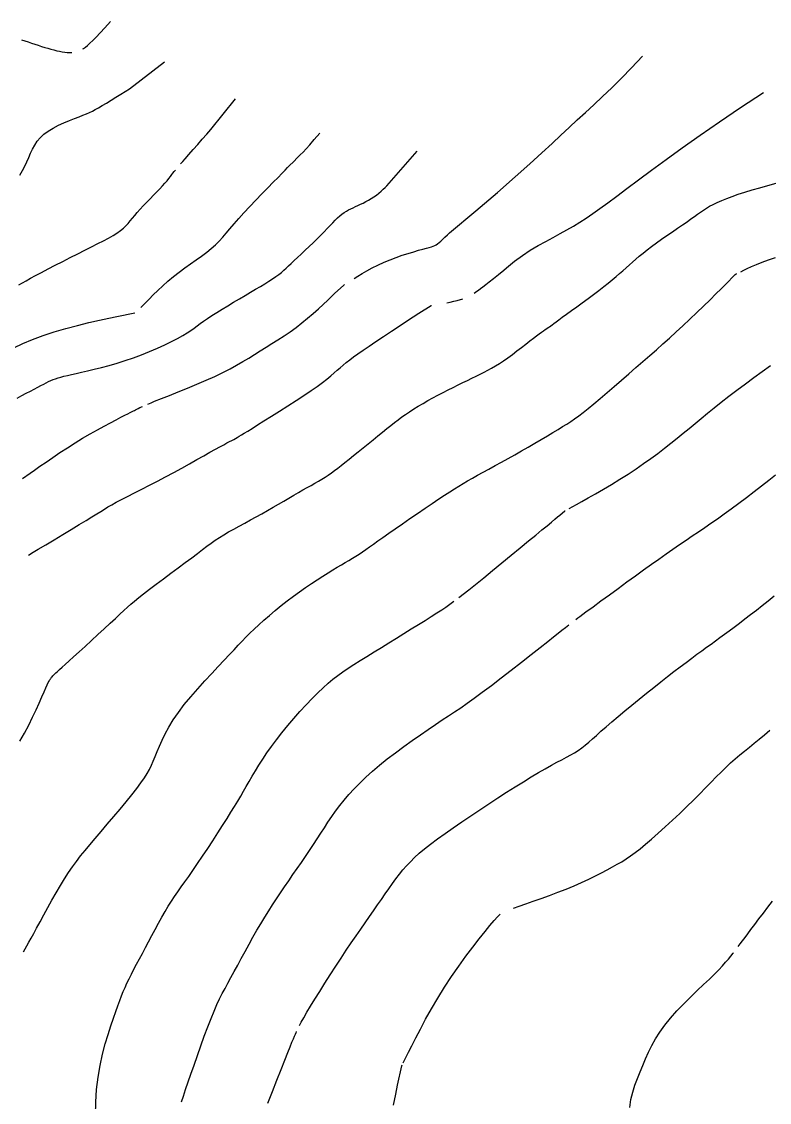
# Model space of a CAD drawing. Header units: millimetres. Extents: x 2235526 to 2245569, y 371981 to 382303.
# Drawn here: x 2243186.7 to 2243402, y 378522.7 to 378834.1 of the extents above; entities that cross this region are included whole.
import ezdxf

# ---------------------------------------------------------------- set-up
doc = ezdxf.new("R2010")
doc.units = ezdxf.units.MM
doc.linetypes.add('CONTI', pattern=[0])
for name, color, linetype, transparency in [('149', 10, 'CONTI', 0.7), ('151', 10, 'CONTI', 0.7), ('153', 10, 'CONTI', 0.7), ('155', 10, 'CONTI', 0.7), ('157', 10, 'CONTI', 0.7), ('159', 10, 'CONTI', 0.7), ('161', 10, 'CONTI', 0.7), ('163', 10, 'CONTI', 0.7), ('165', 10, 'CONTI', 0.7), ('167', 10, 'CONTI', 0.7), ('169', 10, 'CONTI', 0.7), ('171', 10, 'CONTI', 0.7), ('173', 10, 'CONTI', 0.7), ('175', 10, 'CONTI', 0.7)]:
    doc.layers.add(name, color=color, linetype=linetype, transparency=transparency)

msp = doc.modelspace()

# ---------------------------------------------------------------- linework, layer by layer
at = {"layer": '149'}
for points in [[(2243204.37, 378826.18), (2243204.56, 378826.29), (2243205.12, 378826.69), (2243205.73, 378827.19), (2243206.41, 378827.81), (2243207.21, 378828.6), (2243208.17, 378829.58), (2243209.31, 378830.8), (2243210.68, 378832.28), (2243212.32, 378834.06)], [(2243186.69, 378828.79), (2243187.67, 378828.5), (2243188.65, 378828.19), (2243189.62, 378827.88), (2243190.58, 378827.56), (2243191.53, 378827.24), (2243192.48, 378826.93), (2243193.4, 378826.64), (2243194.31, 378826.36), (2243195.19, 378826.11), (2243196.05, 378825.88), (2243196.88, 378825.67), (2243197.69, 378825.5), (2243198.46, 378825.35), (2243199.2, 378825.24), (2243199.9, 378825.17), (2243200.56, 378825.14), (2243201.19, 378825.16), (2243201.24, 378825.16)]]:
    msp.add_lwpolyline(points, dxfattribs=at)
at = {"layer": '151', "elevation": 151}
msp.add_lwpolyline([(2243186.25, 378789.8), (2243187.02, 378791.13), (2243187.68, 378792.42), (2243188.27, 378793.69), (2243188.81, 378794.93), (2243189.33, 378796.15), (2243189.88, 378797.33), (2243190.5, 378798.48), (2243191.22, 378799.58), (2243192.09, 378800.62), (2243193.14, 378801.61), (2243194.41, 378802.53), (2243195.83, 378803.39), (2243197.37, 378804.18), (2243198.94, 378804.9), (2243200.49, 378805.55), (2243201.95, 378806.13), (2243203.27, 378806.65), (2243204.4, 378807.09), (2243205.38, 378807.5), (2243206.26, 378807.89), (2243207.1, 378808.3), (2243207.95, 378808.74), (2243208.88, 378809.26), (2243209.93, 378809.87), (2243211.14, 378810.59), (2243212.48, 378811.4), (2243213.87, 378812.25), (2243215.26, 378813.11), (2243216.58, 378813.93), (2243217.77, 378814.67), (2243227.85, 378822.43)], dxfattribs=at)
at = {"layer": '153', "elevation": 153}
for points in [[(2243232.52, 378793.05), (2243233.12, 378793.73), (2243233.84, 378794.56), (2243234.9, 378795.78), (2243236.12, 378797.18), (2243237.43, 378798.68), (2243238.75, 378800.21), (2243240.03, 378801.68), (2243241.19, 378803.01), (2243248.36, 378811.78)], [(2243185.9, 378758.2), (2243186.95, 378758.79), (2243188.05, 378759.41), (2243189.29, 378760.11), (2243190.73, 378760.89), (2243192.43, 378761.8), (2243194.34, 378762.81), (2243196.41, 378763.88), (2243198.57, 378764.99), (2243200.76, 378766.11), (2243202.91, 378767.2), (2243204.98, 378768.24), (2243206.9, 378769.21), (2243208.67, 378770.1), (2243210.29, 378770.93), (2243211.75, 378771.7), (2243213.05, 378772.44), (2243214.2, 378773.15), (2243215.19, 378773.84), (2243216.04, 378774.53), (2243216.77, 378775.22), (2243217.42, 378775.93), (2243218.03, 378776.66), (2243218.64, 378777.42), (2243219.3, 378778.23), (2243220.03, 378779.1), (2243220.86, 378780.03), (2243221.78, 378781), (2243222.76, 378782.01), (2243223.76, 378783.02), (2243224.74, 378784.02), (2243225.69, 378784.98), (2243226.56, 378785.89), (2243227.33, 378786.74), (2243228.01, 378787.52), (2243228.6, 378788.23), (2243229.12, 378788.87), (2243229.57, 378789.45), (2243229.97, 378789.97), (2243230.32, 378790.43), (2243230.66, 378790.86), (2243231.01, 378791.29)]]:
    msp.add_lwpolyline(points, dxfattribs=at)
at = {"layer": '155'}
msp.add_lwpolyline([(2243263.81, 378792.55), (2243265.08, 378793.78), (2243266.09, 378794.77), (2243266.96, 378795.64), (2243267.77, 378796.49), (2243268.64, 378797.44), (2243269.67, 378798.59), (2243270.95, 378800.06), (2243272.6, 378801.96)], dxfattribs=at)
at = {"layer": '155', "elevation": 155}
for points in [[(2243221.08, 378751.73), (2243221.64, 378752.23), (2243222.49, 378753.1), (2243223.5, 378754.15), (2243224.66, 378755.33), (2243225.95, 378756.61), (2243227.35, 378757.93), (2243228.85, 378759.28), (2243230.43, 378760.6), (2243232.06, 378761.88), (2243233.72, 378763.1), (2243235.38, 378764.28), (2243237.01, 378765.42), (2243238.56, 378766.53), (2243240.02, 378767.61), (2243241.35, 378768.68), (2243242.54, 378769.75), (2243243.61, 378770.82), (2243244.63, 378771.94), (2243245.65, 378773.12), (2243246.72, 378774.39), (2243247.89, 378775.78), (2243249.23, 378777.31), (2243250.75, 378778.99), (2243252.42, 378780.77), (2243254.16, 378782.6), (2243255.92, 378784.42), (2243257.62, 378786.16), (2243259.19, 378787.76), (2243260.57, 378789.17), (2243261.7, 378790.34), (2243262.61, 378791.29), (2243263.33, 378792.04), (2243263.81, 378792.55)], [(2243175.81, 378735.35), (2243176.22, 378735.58), (2243176.65, 378735.83), (2243178.23, 378736.74), (2243180.07, 378737.77), (2243182.16, 378738.91), (2243184.5, 378740.09), (2243187.07, 378741.3), (2243189.88, 378742.5), (2243192.91, 378743.64), (2243196.15, 378744.71), (2243199.5, 378745.68), (2243202.86, 378746.56), (2243206.1, 378747.34), (2243209.14, 378748.03), (2243211.84, 378748.6), (2243214.11, 378749.07), (2243219.35, 378750.18), (2243219.37, 378750.2)]]:
    msp.add_lwpolyline(points, dxfattribs=at)
at = {"layer": '157', "elevation": 157}
msp.add_lwpolyline([(2243185.46, 378725.63), (2243186.81, 378726.35), (2243188.09, 378727.02), (2243189.29, 378727.64), (2243190.4, 378728.2), (2243191.41, 378728.72), (2243192.3, 378729.19), (2243193.1, 378729.61), (2243193.82, 378729.99), (2243194.5, 378730.34), (2243195.15, 378730.65), (2243195.81, 378730.93), (2243196.49, 378731.19), (2243197.22, 378731.43), (2243198.02, 378731.65), (2243198.93, 378731.88), (2243199.95, 378732.13), (2243201.12, 378732.39), (2243202.46, 378732.69), (2243203.99, 378733.04), (2243205.73, 378733.44), (2243207.65, 378733.9), (2243209.73, 378734.42), (2243211.93, 378735.01), (2243214.22, 378735.66), (2243216.56, 378736.39), (2243218.92, 378737.19), (2243221.28, 378738.06), (2243223.59, 378738.99), (2243225.82, 378739.95), (2243227.93, 378740.91), (2243229.88, 378741.86), (2243231.63, 378742.76), (2243233.16, 378743.6), (2243234.43, 378744.37), (2243235.5, 378745.07), (2243236.44, 378745.74), (2243237.31, 378746.39), (2243238.19, 378747.05), (2243239.13, 378747.76), (2243240.21, 378748.52), (2243241.48, 378749.36), (2243242.91, 378750.27), (2243244.46, 378751.23), (2243246.09, 378752.22), (2243247.76, 378753.22), (2243249.44, 378754.21), (2243251.07, 378755.17), (2243252.63, 378756.09), (2243254.11, 378756.96), (2243255.49, 378757.78), (2243256.77, 378758.56), (2243257.95, 378759.3), (2243259.01, 378759.99), (2243259.96, 378760.64), (2243260.79, 378761.24), (2243261.54, 378761.83), (2243262.23, 378762.41), (2243262.91, 378763.02), (2243263.61, 378763.68), (2243264.37, 378764.4), (2243265.22, 378765.2), (2243266.19, 378766.11), (2243267.25, 378767.11), (2243268.38, 378768.17), (2243269.54, 378769.26), (2243270.71, 378770.37), (2243271.83, 378771.46), (2243272.89, 378772.52), (2243273.87, 378773.52), (2243274.75, 378774.45), (2243275.57, 378775.32), (2243276.32, 378776.12), (2243277.02, 378776.86), (2243277.69, 378777.52), (2243278.34, 378778.1), (2243278.97, 378778.61), (2243279.6, 378779.06), (2243280.23, 378779.46), (2243280.86, 378779.82), (2243281.51, 378780.15), (2243282.18, 378780.46), (2243282.87, 378780.78), (2243283.58, 378781.1), (2243284.32, 378781.44), (2243285.08, 378781.8), (2243285.85, 378782.19), (2243286.62, 378782.61), (2243287.38, 378783.06), (2243288.13, 378783.56), (2243288.87, 378784.09), (2243289.57, 378784.66), (2243290.24, 378785.22), (2243290.85, 378785.78), (2243291.4, 378786.29), (2243291.87, 378786.75), (2243300.63, 378796.75)], dxfattribs=at)
at = {"layer": '159'}
msp.add_lwpolyline([(2243309.88, 378773.24), (2243317.46, 378779.53), (2243323.73, 378784.85), (2243328.87, 378789.31), (2243333.09, 378793.06), (2243336.55, 378796.23), (2243339.46, 378798.95), (2243341.99, 378801.35), (2243344.35, 378803.58), (2243346.69, 378805.74), (2243349.05, 378807.9), (2243351.48, 378810.13), (2243354, 378812.47), (2243356.63, 378814.98), (2243359.4, 378817.72), (2243362.34, 378820.75), (2243365.47, 378824.11)], dxfattribs=at)
at = {"layer": '159', "elevation": 159}
for points in [[(2243282.44, 378760.06), (2243283.5, 378760.72), (2243284.74, 378761.47), (2243286.13, 378762.27), (2243287.67, 378763.11), (2243289.33, 378763.94), (2243291.09, 378764.75), (2243292.83, 378765.46), (2243294.59, 378766.12), (2243296.34, 378766.73), (2243298.03, 378767.27), (2243299.61, 378767.75), (2243301.04, 378768.17), (2243302.27, 378768.52), (2243303.27, 378768.79), (2243304.07, 378769.01), (2243304.71, 378769.2), (2243305.23, 378769.38), (2243305.67, 378769.58), (2243306.08, 378769.8), (2243306.49, 378770.08), (2243306.94, 378770.43), (2243307.44, 378770.85), (2243308, 378771.36), (2243308.62, 378771.96), (2243309.3, 378772.65), (2243309.88, 378773.24)], [(2243223.11, 378723.88), (2243224, 378724.25), (2243225.04, 378724.68), (2243227.02, 378725.46), (2243229.32, 378726.38), (2243231.85, 378727.39), (2243234.52, 378728.47), (2243237.23, 378729.6), (2243239.89, 378730.74), (2243242.39, 378731.87), (2243244.67, 378732.97), (2243246.74, 378734.03), (2243248.64, 378735.08), (2243250.42, 378736.1), (2243252.11, 378737.13), (2243253.76, 378738.15), (2243255.41, 378739.18), (2243257.1, 378740.23), (2243258.81, 378741.3), (2243260.54, 378742.4), (2243262.28, 378743.54), (2243264.02, 378744.73), (2243265.74, 378745.96), (2243267.43, 378747.25), (2243269.09, 378748.59), (2243270.68, 378749.96), (2243272.19, 378751.31), (2243273.58, 378752.61), (2243274.85, 378753.82), (2243275.95, 378754.89), (2243276.88, 378755.8), (2243279.37, 378758.07), (2243279.52, 378758.17), (2243279.71, 378758.3)], [(2243186.96, 378702.42), (2243189.2, 378703.96), (2243190.48, 378704.87), (2243192.02, 378705.95), (2243193.78, 378707.18), (2243195.71, 378708.51), (2243197.77, 378709.89), (2243199.92, 378711.3), (2243202.11, 378712.69), (2243204.31, 378714.02), (2243206.47, 378715.28), (2243208.55, 378716.46), (2243210.52, 378717.54), (2243212.33, 378718.51), (2243213.94, 378719.36), (2243215.32, 378720.08), (2243216.43, 378720.65), (2243217.31, 378721.09), (2243218, 378721.44), (2243218.52, 378721.7), (2243218.93, 378721.9), (2243219.26, 378722.06), (2243219.55, 378722.22), (2243219.87, 378722.39), (2243220.26, 378722.6), (2243220.81, 378722.87), (2243221.58, 378723.22)]]:
    msp.add_lwpolyline(points, dxfattribs=at)
at = {"layer": '161'}
msp.add_lwpolyline([(2243326.35, 378763.16), (2243328.63, 378765.02), (2243330.92, 378766.68), (2243333.19, 378768.17), (2243335.42, 378769.52), (2243337.62, 378770.76), (2243339.75, 378771.91), (2243341.79, 378773.01), (2243343.75, 378774.08), (2243345.6, 378775.15), (2243347.41, 378776.26), (2243349.23, 378777.44), (2243351.15, 378778.75), (2243353.21, 378780.21), (2243355.5, 378781.88), (2243358.07, 378783.78), (2243360.99, 378785.96), (2243364.31, 378788.44), (2243368.07, 378791.24), (2243372.27, 378794.32), (2243376.92, 378797.69), (2243382.04, 378801.31), (2243387.64, 378805.2), (2243393.73, 378809.32), (2243400.32, 378813.66)], dxfattribs=at)
at = {"layer": '161', "elevation": 161}
for points in [[(2243317.02, 378755.83), (2243317.41, 378756.09), (2243317.82, 378756.38), (2243318.3, 378756.72), (2243318.86, 378757.14), (2243319.54, 378757.65), (2243320.38, 378758.29), (2243321.39, 378759.08), (2243322.63, 378760.06), (2243324.04, 378761.2), (2243325.58, 378762.49), (2243326.35, 378763.16)], [(2243309.14, 378753.08), (2243310.16, 378753.28), (2243311.18, 378753.49), (2243312.15, 378753.72), (2243313.05, 378753.96), (2243313.43, 378754.07), (2243313.78, 378754.18)], [(2243188.73, 378680.37), (2243189.16, 378680.63), (2243189.61, 378680.91), (2243191.5, 378682.06), (2243193.7, 378683.38), (2243196.11, 378684.82), (2243198.59, 378686.31), (2243201.03, 378687.77), (2243203.32, 378689.15), (2243205.33, 378690.38), (2243206.99, 378691.4), (2243208.35, 378692.25), (2243209.51, 378692.97), (2243210.56, 378693.62), (2243211.59, 378694.24), (2243212.7, 378694.88), (2243213.98, 378695.58), (2243215.51, 378696.39), (2243217.27, 378697.3), (2243219.22, 378698.3), (2243221.32, 378699.37), (2243223.54, 378700.51), (2243225.84, 378701.71), (2243228.17, 378702.94), (2243230.52, 378704.2), (2243232.82, 378705.46), (2243235.06, 378706.7), (2243237.19, 378707.88), (2243239.16, 378708.99), (2243240.95, 378709.99), (2243242.52, 378710.87), (2243243.84, 378711.59), (2243244.94, 378712.18), (2243245.84, 378712.67), (2243246.59, 378713.06), (2243247.23, 378713.4), (2243247.79, 378713.69), (2243248.3, 378713.97), (2243248.81, 378714.26), (2243249.37, 378714.59), (2243250.02, 378714.99), (2243250.82, 378715.49), (2243251.82, 378716.11), (2243253.07, 378716.89), (2243254.63, 378717.87), (2243256.52, 378719.04), (2243258.67, 378720.39), (2243260.99, 378721.84), (2243263.38, 378723.36), (2243265.75, 378724.88), (2243268.01, 378726.36), (2243270.06, 378727.75), (2243271.82, 378728.99), (2243273.32, 378730.1), (2243274.61, 378731.1), (2243275.72, 378732.01), (2243276.7, 378732.84), (2243277.6, 378733.62), (2243278.45, 378734.36), (2243279.31, 378735.09), (2243280.21, 378735.83), (2243281.19, 378736.61), (2243282.29, 378737.45), (2243283.56, 378738.38), (2243285.04, 378739.43), (2243286.76, 378740.61), (2243288.74, 378741.95), (2243290.92, 378743.39), (2243293.18, 378744.88), (2243295.43, 378746.35), (2243297.58, 378747.74), (2243299.51, 378748.99), (2243301.14, 378750.04), (2243304.64, 378752.25), (2243304.7, 378752.26)]]:
    msp.add_lwpolyline(points, dxfattribs=at)
at = {"layer": '163', "elevation": 163}
msp.add_lwpolyline([(2243186.19, 378626.82), (2243187.54, 378629.12), (2243188.78, 378631.41), (2243189.92, 378633.66), (2243190.93, 378635.79), (2243191.83, 378637.75), (2243192.6, 378639.5), (2243193.24, 378640.97), (2243193.74, 378642.12), (2243194.13, 378643), (2243194.43, 378643.63), (2243194.65, 378644.08), (2243194.8, 378644.38), (2243194.92, 378644.58), (2243195.02, 378644.73), (2243195.12, 378644.87), (2243195.22, 378645.02), (2243195.35, 378645.17), (2243195.5, 378645.35), (2243195.69, 378645.56), (2243195.94, 378645.8), (2243196.24, 378646.09), (2243196.61, 378646.44), (2243197.08, 378646.87), (2243197.66, 378647.4), (2243198.4, 378648.07), (2243199.3, 378648.89), (2243200.4, 378649.88), (2243201.72, 378651.08), (2243203.28, 378652.5), (2243205.01, 378654.08), (2243206.84, 378655.75), (2243208.7, 378657.46), (2243210.52, 378659.14), (2243212.23, 378660.72), (2243213.76, 378662.14), (2243215.05, 378663.35), (2243216.16, 378664.4), (2243217.18, 378665.34), (2243218.18, 378666.23), (2243219.24, 378667.15), (2243220.44, 378668.14), (2243221.86, 378669.26), (2243223.56, 378670.57), (2243225.49, 378672.02), (2243227.55, 378673.57), (2243229.69, 378675.16), (2243231.81, 378676.73), (2243233.84, 378678.24), (2243235.71, 378679.63), (2243237.35, 378680.87), (2243238.8, 378681.96), (2243240.11, 378682.93), (2243241.32, 378683.82), (2243242.5, 378684.65), (2243243.7, 378685.45), (2243244.96, 378686.24), (2243246.33, 378687.05), (2243247.8, 378687.89), (2243249.35, 378688.74), (2243250.96, 378689.61), (2243252.6, 378690.5), (2243254.26, 378691.4), (2243255.91, 378692.31), (2243257.54, 378693.23), (2243259.14, 378694.14), (2243260.71, 378695.05), (2243262.22, 378695.94), (2243263.69, 378696.8), (2243265.09, 378697.62), (2243266.44, 378698.4), (2243267.71, 378699.13), (2243268.92, 378699.81), (2243270.07, 378700.46), (2243271.16, 378701.07), (2243272.19, 378701.67), (2243273.18, 378702.26), (2243274.13, 378702.85), (2243275.04, 378703.45), (2243275.94, 378704.07), (2243276.85, 378704.73), (2243277.78, 378705.44), (2243278.77, 378706.21), (2243279.83, 378707.05), (2243281, 378707.99), (2243282.27, 378709.02), (2243283.64, 378710.12), (2243285.06, 378711.28), (2243286.5, 378712.45), (2243287.93, 378713.62), (2243289.33, 378714.75), (2243290.64, 378715.82), (2243291.86, 378716.81), (2243292.99, 378717.72), (2243294.07, 378718.57), (2243295.13, 378719.38), (2243296.19, 378720.16), (2243297.27, 378720.92), (2243298.42, 378721.69), (2243299.65, 378722.48), (2243300.95, 378723.27), (2243302.3, 378724.07), (2243303.71, 378724.88), (2243305.14, 378725.67), (2243306.6, 378726.46), (2243308.06, 378727.23), (2243309.52, 378727.97), (2243310.96, 378728.69), (2243312.38, 378729.39), (2243313.76, 378730.06), (2243315.1, 378730.71), (2243316.39, 378731.33), (2243317.61, 378731.92), (2243318.78, 378732.49), (2243319.89, 378733.04), (2243320.97, 378733.61), (2243322.05, 378734.21), (2243323.15, 378734.85), (2243324.28, 378735.56), (2243325.46, 378736.36), (2243326.72, 378737.24), (2243328.02, 378738.2), (2243329.34, 378739.2), (2243330.64, 378740.2), (2243331.88, 378741.17), (2243333.05, 378742.07), (2243334.1, 378742.88), (2243335, 378743.56), (2243335.78, 378744.14), (2243336.45, 378744.61), (2243337.01, 378745.01), (2243337.5, 378745.35), (2243337.93, 378745.64), (2243338.31, 378745.91), (2243338.67, 378746.16), (2243339.05, 378746.44), (2243339.47, 378746.75), (2243339.97, 378747.13), (2243340.61, 378747.6), (2243341.4, 378748.18), (2243342.39, 378748.91), (2243343.61, 378749.79), (2243345.02, 378750.81), (2243346.55, 378751.92), (2243348.16, 378753.09), (2243349.8, 378754.29), (2243351.4, 378755.48), (2243352.93, 378756.63), (2243354.32, 378757.71), (2243355.6, 378758.72), (2243356.78, 378759.68), (2243357.87, 378760.59), (2243358.89, 378761.46), (2243359.86, 378762.31), (2243360.79, 378763.14), (2243361.71, 378763.97), (2243362.63, 378764.8), (2243363.58, 378765.64), (2243364.57, 378766.5), (2243365.64, 378767.39), (2243366.8, 378768.32), (2243368.08, 378769.3), (2243369.49, 378770.33), (2243370.98, 378771.38), (2243372.53, 378772.45), (2243374.08, 378773.51), (2243375.59, 378774.54), (2243377.01, 378775.51), (2243378.31, 378776.41), (2243379.44, 378777.22), (2243380.44, 378777.94), (2243381.34, 378778.6), (2243382.19, 378779.2), (2243383.02, 378779.77), (2243383.89, 378780.31), (2243384.82, 378780.85), (2243385.86, 378781.4), (2243387.01, 378781.95), (2243388.3, 378782.52), (2243389.73, 378783.1), (2243391.31, 378783.7), (2243393.06, 378784.31), (2243394.97, 378784.93), (2243397.06, 378785.58), (2243399.29, 378786.22), (2243401.6, 378786.87), (2243403.95, 378787.49)], dxfattribs=at)
at = {"layer": '165', "elevation": 165}
for points in [[(2243393.76, 378762), (2243394.62, 378762.41), (2243395.63, 378762.89), (2243396.87, 378763.47), (2243398.32, 378764.1), (2243399.97, 378764.77), (2243401.8, 378765.44), (2243403.8, 378766.09)], [(2243187.3, 378566.08), (2243187.75, 378566.92), (2243188.27, 378567.85), (2243188.85, 378568.9), (2243189.5, 378570.07), (2243190.24, 378571.41), (2243191.07, 378572.91), (2243192.06, 378574.74), (2243193.14, 378576.73), (2243194.29, 378578.83), (2243195.48, 378580.98), (2243196.69, 378583.12), (2243197.9, 378585.2), (2243199.08, 378587.14), (2243200.23, 378588.93), (2243201.36, 378590.58), (2243202.51, 378592.15), (2243203.71, 378593.7), (2243204.99, 378595.29), (2243206.38, 378596.95), (2243207.91, 378598.76), (2243209.6, 378600.74), (2243211.4, 378602.85), (2243213.25, 378605.03), (2243215.09, 378607.21), (2243216.86, 378609.33), (2243218.49, 378611.34), (2243219.92, 378613.17), (2243221.1, 378614.77), (2243222.07, 378616.18), (2243222.87, 378617.45), (2243223.54, 378618.66), (2243224.12, 378619.84), (2243224.66, 378621.05), (2243225.2, 378622.35), (2243225.79, 378623.79), (2243226.45, 378625.37), (2243227.21, 378627.07), (2243228.1, 378628.91), (2243229.16, 378630.85), (2243230.41, 378632.9), (2243231.88, 378635.06), (2243233.58, 378637.3), (2243235.46, 378639.59), (2243237.45, 378641.87), (2243239.48, 378644.12), (2243241.47, 378646.26), (2243243.37, 378648.27), (2243245.09, 378650.09), (2243246.6, 378651.7), (2243247.91, 378653.12), (2243249.1, 378654.4), (2243250.21, 378655.58), (2243251.31, 378656.72), (2243252.44, 378657.86), (2243253.66, 378659.04), (2243255.02, 378660.3), (2243256.5, 378661.63), (2243258.08, 378663), (2243259.75, 378664.4), (2243261.47, 378665.81), (2243263.23, 378667.2), (2243265, 378668.54), (2243266.77, 378669.83), (2243268.51, 378671.05), (2243270.22, 378672.21), (2243271.87, 378673.29), (2243273.45, 378674.3), (2243274.95, 378675.24), (2243276.34, 378676.09), (2243277.63, 378676.87), (2243278.82, 378677.58), (2243279.93, 378678.24), (2243280.98, 378678.86), (2243281.97, 378679.47), (2243282.93, 378680.06), (2243283.88, 378680.67), (2243284.83, 378681.3), (2243285.81, 378681.97), (2243286.85, 378682.71), (2243288.01, 378683.52), (2243289.29, 378684.44), (2243290.75, 378685.47), (2243292.42, 378686.65), (2243294.31, 378687.97), (2243296.36, 378689.4), (2243298.53, 378690.89), (2243300.72, 378692.4), (2243302.89, 378693.87), (2243304.95, 378695.27), (2243306.84, 378696.54), (2243308.51, 378697.65), (2243310, 378698.62), (2243311.35, 378699.49), (2243312.63, 378700.28), (2243313.88, 378701.03), (2243315.15, 378701.77), (2243316.51, 378702.54), (2243317.98, 378703.37), (2243319.58, 378704.24), (2243321.27, 378705.17), (2243323.04, 378706.14), (2243324.89, 378707.16), (2243326.79, 378708.21), (2243328.72, 378709.29), (2243330.66, 378710.39), (2243332.6, 378711.5), (2243334.51, 378712.61), (2243336.34, 378713.68), (2243338.09, 378714.72), (2243339.71, 378715.69), (2243341.19, 378716.58), (2243342.5, 378717.38), (2243343.7, 378718.13), (2243344.83, 378718.87), (2243345.95, 378719.65), (2243347.12, 378720.5), (2243348.4, 378721.49), (2243349.85, 378722.64), (2243351.49, 378723.99), (2243353.32, 378725.52), (2243355.27, 378727.19), (2243357.32, 378728.94), (2243359.43, 378730.76), (2243361.53, 378732.59), (2243363.61, 378734.39), (2243365.62, 378736.14), (2243367.57, 378737.84), (2243369.48, 378739.53), (2243371.37, 378741.21), (2243373.26, 378742.91), (2243375.17, 378744.65), (2243377.12, 378746.46), (2243379.11, 378748.34), (2243381.11, 378750.24), (2243383.06, 378752.12), (2243384.92, 378753.93), (2243386.63, 378755.6), (2243388.13, 378757.08), (2243389.39, 378758.32), (2243392.19, 378761.18), (2243392.41, 378761.36), (2243392.61, 378761.46)]]:
    msp.add_lwpolyline(points, dxfattribs=at)
at = {"layer": '167', "elevation": 167}
for points in [[(2243344.39, 378693.78), (2243346.47, 378694.93), (2243348.01, 378695.79), (2243349.86, 378696.83), (2243351.95, 378698.03), (2243354.22, 378699.35), (2243356.59, 378700.76), (2243359, 378702.23), (2243361.37, 378703.72), (2243363.64, 378705.23), (2243365.82, 378706.72), (2243367.91, 378708.21), (2243369.91, 378709.69), (2243371.84, 378711.16), (2243373.69, 378712.61), (2243375.48, 378714.05), (2243377.21, 378715.46), (2243378.92, 378716.88), (2243380.63, 378718.3), (2243382.38, 378719.76), (2243384.2, 378721.25), (2243386.12, 378722.81), (2243388.17, 378724.43), (2243390.37, 378726.14), (2243392.69, 378727.91), (2243395.1, 378729.71), (2243397.53, 378731.51), (2243399.96, 378733.28), (2243402.34, 378734.99)], [(2243312.57, 378668.15), (2243315.5, 378670.35), (2243317.45, 378671.95), (2243319.76, 378673.84), (2243322.31, 378675.94), (2243325, 378678.14), (2243327.69, 378680.35), (2243330.29, 378682.49), (2243332.67, 378684.45), (2243334.74, 378686.16), (2243336.51, 378687.62), (2243338, 378688.85), (2243339.24, 378689.87), (2243340.25, 378690.71), (2243341.06, 378691.39), (2243341.7, 378691.92), (2243343.16, 378693.1), (2243343.18, 378693.11)], [(2243208.04, 378519.03), (2243208.09, 378522.77), (2243208.32, 378526.47), (2243208.74, 378530.02), (2243209.33, 378533.39), (2243210.04, 378536.57), (2243210.82, 378539.54), (2243211.64, 378542.27), (2243212.45, 378544.75), (2243213.2, 378546.95), (2243213.87, 378548.87), (2243214.46, 378550.55), (2243214.99, 378552.04), (2243215.5, 378553.38), (2243215.99, 378554.63), (2243216.51, 378555.84), (2243217.06, 378557.06), (2243217.68, 378558.33), (2243218.35, 378559.66), (2243219.08, 378561.06), (2243219.85, 378562.52), (2243220.67, 378564.04), (2243221.52, 378565.63), (2243222.4, 378567.29), (2243223.31, 378569.01), (2243224.24, 378570.77), (2243225.19, 378572.55), (2243226.14, 378574.31), (2243227.09, 378576.03), (2243228.03, 378577.68), (2243228.96, 378579.24), (2243229.87, 378580.68), (2243230.78, 378582.05), (2243231.72, 378583.4), (2243232.69, 378584.77), (2243233.73, 378586.22), (2243234.85, 378587.8), (2243236.07, 378589.54), (2243237.41, 378591.5), (2243238.84, 378593.62), (2243240.31, 378595.84), (2243241.8, 378598.1), (2243243.25, 378600.34), (2243244.62, 378602.5), (2243245.89, 378604.51), (2243247.02, 378606.33), (2243248.04, 378607.99), (2243248.95, 378609.51), (2243249.81, 378610.96), (2243250.62, 378612.35), (2243251.43, 378613.74), (2243252.26, 378615.16), (2243253.13, 378616.65), (2243254.06, 378618.22), (2243255.07, 378619.86), (2243256.17, 378621.57), (2243257.37, 378623.37), (2243258.68, 378625.24), (2243260.11, 378627.18), (2243261.68, 378629.2), (2243263.36, 378631.26), (2243265.1, 378633.31), (2243266.87, 378635.33), (2243268.63, 378637.25), (2243270.35, 378639.06), (2243271.98, 378640.7), (2243273.51, 378642.15), (2243274.96, 378643.44), (2243276.37, 378644.6), (2243277.78, 378645.69), (2243279.23, 378646.73), (2243280.77, 378647.77), (2243282.42, 378648.84), (2243284.23, 378649.99), (2243286.17, 378651.21), (2243288.21, 378652.48), (2243290.33, 378653.78), (2243292.49, 378655.11), (2243294.66, 378656.45), (2243296.82, 378657.79), (2243298.93, 378659.1), (2243300.97, 378660.37), (2243302.9, 378661.58), (2243304.68, 378662.71), (2243306.29, 378663.73), (2243307.7, 378664.62), (2243308.86, 378665.36), (2243311.13, 378667.07)]]:
    msp.add_lwpolyline(points, dxfattribs=at)
at = {"layer": '169', "elevation": 169}
for points in [[(2243346.31, 378661.85), (2243346.85, 378662.26), (2243347.43, 378662.69), (2243349.2, 378664), (2243351.25, 378665.52), (2243353.52, 378667.2), (2243355.95, 378668.97), (2243358.45, 378670.8), (2243360.97, 378672.64), (2243363.44, 378674.42), (2243365.81, 378676.12), (2243368.06, 378677.73), (2243370.21, 378679.25), (2243372.27, 378680.7), (2243374.25, 378682.08), (2243376.16, 378683.4), (2243378.01, 378684.67), (2243379.82, 378685.9), (2243381.6, 378687.1), (2243383.39, 378688.31), (2243385.2, 378689.55), (2243387.06, 378690.85), (2243388.99, 378692.23), (2243391.03, 378693.71), (2243393.18, 378695.31), (2243395.39, 378696.99), (2243397.62, 378698.69), (2243399.79, 378700.37), (2243401.85, 378701.98), (2243403.75, 378703.46)], [(2243232.78, 378522.86), (2243233.3, 378524.54), (2243233.93, 378526.4), (2243234.7, 378528.6), (2243235.49, 378530.89), (2243236.38, 378533.46), (2243237.34, 378536.21), (2243238.34, 378539.03), (2243239.34, 378541.82), (2243240.33, 378544.49), (2243241.27, 378546.91), (2243242.14, 378549.03), (2243242.95, 378550.89), (2243243.74, 378552.55), (2243244.51, 378554.08), (2243245.3, 378555.57), (2243246.11, 378557.07), (2243246.99, 378558.66), (2243247.93, 378560.4), (2243248.94, 378562.26), (2243249.99, 378564.21), (2243251.09, 378566.23), (2243252.22, 378568.27), (2243253.35, 378570.3), (2243254.49, 378572.29), (2243255.62, 378574.2), (2243256.75, 378576.06), (2243257.87, 378577.86), (2243259, 378579.63), (2243260.14, 378581.37), (2243261.29, 378583.1), (2243262.46, 378584.84), (2243263.66, 378586.58), (2243264.86, 378588.33), (2243266.08, 378590.09), (2243267.28, 378591.83), (2243268.47, 378593.57), (2243269.62, 378595.28), (2243270.74, 378596.97), (2243271.82, 378598.62), (2243272.86, 378600.25), (2243273.9, 378601.85), (2243274.94, 378603.44), (2243276.01, 378605.03), (2243277.14, 378606.61), (2243278.32, 378608.2), (2243279.6, 378609.79), (2243280.97, 378611.41), (2243282.46, 378613.05), (2243284.07, 378614.71), (2243285.82, 378616.39), (2243287.72, 378618.11), (2243289.78, 378619.87), (2243292, 378621.65), (2243294.34, 378623.45), (2243296.75, 378625.23), (2243299.16, 378626.96), (2243301.53, 378628.62), (2243303.8, 378630.17), (2243305.92, 378631.6), (2243307.84, 378632.88), (2243309.64, 378634.06), (2243311.38, 378635.22), (2243313.14, 378636.41), (2243315.01, 378637.7), (2243317.06, 378639.16), (2243319.36, 378640.86), (2243321.97, 378642.82), (2243324.79, 378644.99), (2243327.72, 378647.26), (2243330.65, 378649.54), (2243333.45, 378651.75), (2243336.01, 378653.77), (2243338.22, 378655.52), (2243339.84, 378656.81), (2243341.17, 378657.87), (2243342.29, 378658.76), (2243343.29, 378659.54), (2243344.25, 378660.29)]]:
    msp.add_lwpolyline(points, dxfattribs=at)
at = {"layer": '171', "elevation": 171}
for points in [[(2243266.75, 378544.91), (2243267.25, 378545.87), (2243267.95, 378547.11), (2243268.88, 378548.7), (2243269.93, 378550.46), (2243271.18, 378552.48), (2243272.56, 378554.71), (2243274.05, 378557.07), (2243275.6, 378559.5), (2243277.17, 378561.93), (2243278.72, 378564.29), (2243280.22, 378566.54), (2243281.65, 378568.66), (2243283.04, 378570.68), (2243284.36, 378572.6), (2243285.64, 378574.44), (2243286.87, 378576.22), (2243288.06, 378577.93), (2243289.21, 378579.59), (2243290.32, 378581.21), (2243291.39, 378582.77), (2243292.45, 378584.28), (2243293.48, 378585.73), (2243294.5, 378587.11), (2243295.51, 378588.42), (2243296.52, 378589.67), (2243297.56, 378590.88), (2243298.67, 378592.06), (2243299.88, 378593.25), (2243301.23, 378594.48), (2243302.76, 378595.77), (2243304.5, 378597.15), (2243306.47, 378598.63), (2243308.64, 378600.2), (2243310.99, 378601.85), (2243313.46, 378603.55), (2243316.02, 378605.28), (2243318.63, 378607.01), (2243321.25, 378608.73), (2243323.84, 378610.41), (2243326.38, 378612.04), (2243328.85, 378613.61), (2243331.21, 378615.08), (2243333.46, 378616.46), (2243335.57, 378617.72), (2243337.51, 378618.84), (2243339.27, 378619.82), (2243340.87, 378620.68), (2243342.31, 378621.44), (2243343.63, 378622.14), (2243344.84, 378622.8), (2243345.95, 378623.45), (2243347, 378624.12), (2243348, 378624.83), (2243348.99, 378625.61), (2243349.99, 378626.46), (2243351.06, 378627.41), (2243352.22, 378628.45), (2243353.52, 378629.61), (2243354.98, 378630.91), (2243356.64, 378632.34), (2243358.46, 378633.88), (2243360.41, 378635.51), (2243362.45, 378637.19), (2243364.54, 378638.89), (2243366.64, 378640.59), (2243368.72, 378642.24), (2243370.73, 378643.84), (2243372.68, 378645.36), (2243374.55, 378646.8), (2243376.33, 378648.17), (2243378.04, 378649.47), (2243379.65, 378650.68), (2243381.16, 378651.8), (2243382.57, 378652.84), (2243383.92, 378653.82), (2243385.21, 378654.76), (2243386.48, 378655.68), (2243387.76, 378656.6), (2243389.07, 378657.56), (2243390.43, 378658.56), (2243391.88, 378659.63), (2243393.4, 378660.77), (2243394.98, 378661.97), (2243396.61, 378663.23), (2243398.28, 378664.53), (2243399.97, 378665.87), (2243401.67, 378667.24), (2243403.38, 378668.64)], [(2243257.65, 378522.48), (2243258.95, 378525.84), (2243260.22, 378529.14), (2243261.42, 378532.2), (2243262.48, 378534.88), (2243263.34, 378537.05), (2243264.03, 378538.75), (2243264.58, 378540.05), (2243264.99, 378541.04), (2243265.32, 378541.78), (2243265.58, 378542.36), (2243265.79, 378542.85), (2243265.86, 378543), (2243265.92, 378543.15)]]:
    msp.add_lwpolyline(points, dxfattribs=at)
at = {"layer": '173', "elevation": 173}
for points in [[(2243328.31, 378578.71), (2243329.95, 378579.27), (2243331.88, 378579.93), (2243334.03, 378580.67), (2243336.34, 378581.47), (2243338.74, 378582.33), (2243341.15, 378583.23), (2243343.51, 378584.16), (2243345.8, 378585.11), (2243347.97, 378586.06), (2243350.01, 378587.01), (2243351.92, 378587.94), (2243353.69, 378588.84), (2243355.34, 378589.71), (2243356.85, 378590.53), (2243358.23, 378591.3), (2243359.52, 378592.06), (2243360.77, 378592.85), (2243362.03, 378593.7), (2243363.35, 378594.66), (2243364.77, 378595.77), (2243366.35, 378597.07), (2243368.11, 378598.58), (2243370.03, 378600.28), (2243372.05, 378602.1), (2243374.12, 378604.02), (2243376.2, 378605.98), (2243378.23, 378607.92), (2243380.17, 378609.82), (2243381.97, 378611.62), (2243383.65, 378613.33), (2243385.22, 378614.94), (2243386.71, 378616.46), (2243388.13, 378617.89), (2243389.5, 378619.23), (2243390.85, 378620.49), (2243392.18, 378621.68), (2243393.53, 378622.82), (2243394.88, 378623.92), (2243396.25, 378625.03), (2243397.66, 378626.16), (2243399.11, 378627.35), (2243400.61, 378628.61), (2243402.16, 378629.97)], [(2243296.59, 378534.1), (2243298.14, 378537.15), (2243299.07, 378539.01), (2243300.21, 378541.27), (2243301.54, 378543.85), (2243303.05, 378546.67), (2243304.71, 378549.67), (2243306.52, 378552.77), (2243308.46, 378555.9), (2243310.49, 378558.99), (2243312.57, 378561.98), (2243314.64, 378564.83), (2243316.64, 378567.47), (2243318.5, 378569.86), (2243320.15, 378571.95), (2243321.55, 378573.68), (2243322.75, 378575.13), (2243323.7, 378576.19), (2243324.52, 378576.95)], [(2243293.79, 378521.91), (2243294.43, 378525.06), (2243295, 378527.7), (2243296.16, 378533.25), (2243296.29, 378533.51)]]:
    msp.add_lwpolyline(points, dxfattribs=at)
at = {"layer": '175', "elevation": 175}
for points in [[(2243393.04, 378567.59), (2243393.64, 378568.4), (2243394.29, 378569.27), (2243395, 378570.23), (2243395.8, 378571.3), (2243396.7, 378572.5), (2243397.79, 378573.97), (2243399, 378575.56), (2243400.28, 378577.24), (2243401.59, 378578.96), (2243402.91, 378580.66)], [(2243361.84, 378521.29), (2243362.16, 378523.58), (2243362.66, 378525.71), (2243363.3, 378527.71), (2243364.01, 378529.63), (2243364.77, 378531.51), (2243365.54, 378533.39), (2243366.33, 378535.27), (2243367.18, 378537.17), (2243368.13, 378539.08), (2243369.21, 378541.02), (2243370.45, 378542.99), (2243371.9, 378544.99), (2243373.57, 378547.02), (2243375.4, 378549.06), (2243377.34, 378551.08), (2243379.31, 378553.04), (2243381.24, 378554.91), (2243383.08, 378556.66), (2243384.74, 378558.26), (2243386.19, 378559.68), (2243387.42, 378560.94), (2243388.49, 378562.06), (2243389.4, 378563.07), (2243390.2, 378564), (2243390.91, 378564.85), (2243391.56, 378565.67), (2243391.63, 378565.75), (2243391.69, 378565.83)]]:
    msp.add_lwpolyline(points, dxfattribs=at)

doc.saveas('drawing.dxf')
